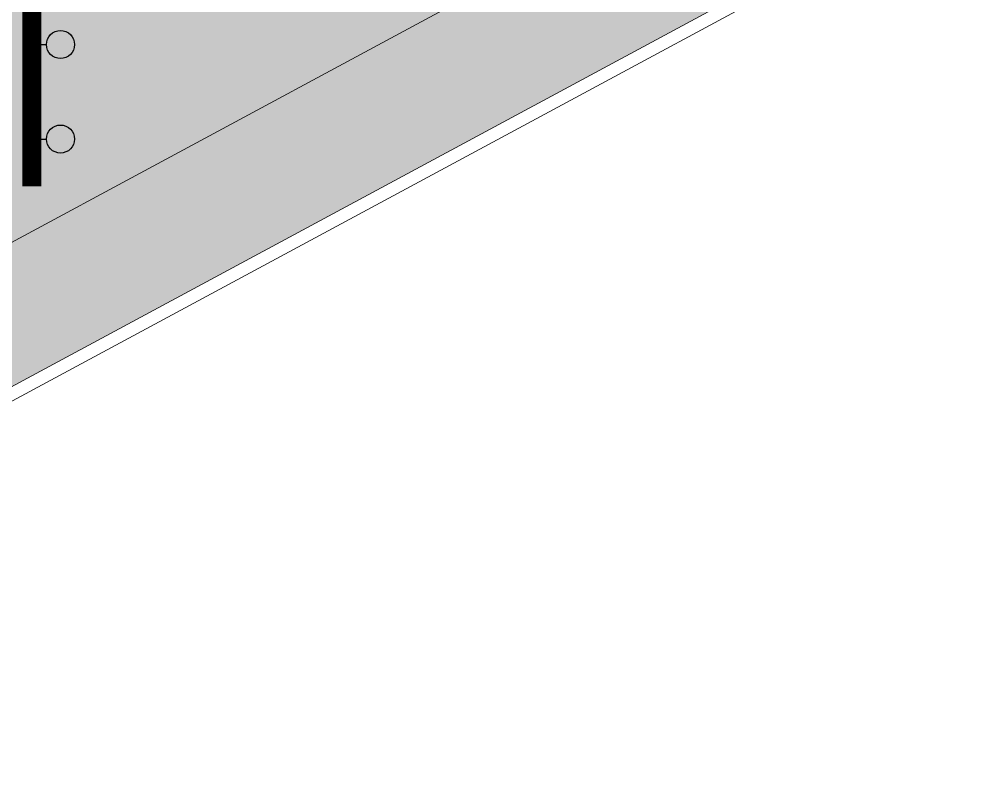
# Model space of a CAD drawing. Header units: metres. Extents: x 349703 to 349913, y 9282546 to 9282694.
# Drawn here: x 349745.56 to 349760.42, y 9282563.97 to 9282576.01 of the extents above; entities that cross this region are included whole.
import ezdxf

# ---------------------------------------------------------------- set-up
doc = ezdxf.new("R2010")
doc.units = ezdxf.units.M
doc.header["$LTSCALE"] = 0.25
for name, color, linetype, lineweight in [('AREA-VERDE', 3, 'CONTINUOUS', 9), ('ARQ-FONDO', 253, 'CONTINUOUS', 9), ('LLORAD-SIMB', 1, 'CONTINUOUS', 25), ('LLORAD-TRAMO', 1, 'CONTINUOUS', 70)]:
    doc.layers.add(name, color=color, linetype=linetype, lineweight=lineweight)

msp = doc.modelspace()

# ---------------------------------------------------------------- hatches: boundary and pattern name
at = {"layer": 'AREA-VERDE', "lineweight": 0, "true_color": 0xc4e4b2, "transparency": 33554687}
h = msp.add_hatch(color=3, dxfattribs=at)
h.dxf.hatch_style = 1
h.paths.add_polyline_path([(349784.097, 9282589.79), (349737.205, 9282589.79, 0.354782), (349731.161, 9282584.633), (349731.161, 9282564.238), (349738.751, 9282566.626), (349745.829, 9282570.439), (349765.763, 9282581.178), (349771.534, 9282584.287)])
h.paths.add_polyline_path([(349774.546, 9282587.79), (349770.657, 9282586.086), (349764.815, 9282582.938), (349744.88, 9282572.2), (349737.97, 9282568.477), (349733.161, 9282566.964), (349733.161, 9282584.432, -0.342532), (349737.232, 9282587.79)], flags=16)
at = {"layer": 'AREA-VERDE', "lineweight": 0, "true_color": 0xc4e4b2, "transparency": 33554610}
h = msp.add_hatch(color=3, dxfattribs=at)
h.dxf.hatch_style = 1
h.paths.add_polyline_path([(349770.657, 9282586.086), (349774.546, 9282587.79), (349737.232, 9282587.79, 0.342532), (349733.161, 9282584.432), (349733.161, 9282566.964), (349737.97, 9282568.477), (349744.88, 9282572.2), (349764.815, 9282582.938)])

# ---------------------------------------------------------------- linework, layer by layer
at = {"layer": 'ARQ-FONDO'}
for points in [[(349730.961, 9282563.966), (349730.997, 9282563.977), (349731.161, 9282564.028), (349738.829, 9282566.441), (349745.924, 9282570.263), (349765.858, 9282581.002), (349771.622, 9282584.107), (349785.052, 9282589.99)], [(349731.161, 9282564.238), (349738.751, 9282566.626), (349745.829, 9282570.439), (349765.763, 9282581.178), (349771.534, 9282584.287), (349784.097, 9282589.79)], [(349733.161, 9282566.964), (349737.97, 9282568.477), (349744.88, 9282572.2), (349764.815, 9282582.938), (349770.657, 9282586.086), (349774.546, 9282587.79)]]:
    msp.add_lwpolyline(points, dxfattribs=at)
at = {"layer": 'LLORAD-SIMB'}
for p, q in [((349745.76, 9282575.604), (349745.99, 9282575.604)), ((349745.76, 9282574.121), (349745.99, 9282574.121))]:
    msp.add_line(p, q, dxfattribs=at)
for centre in [(349746.21, 9282575.604), (349746.21, 9282574.121)]:
    msp.add_circle(centre, 0.22, dxfattribs=at)
at = {"layer": 'LLORAD-TRAMO', "const_width": 0.3}
msp.add_lwpolyline([(349745.76, 9282576.345), (349745.76, 9282576.098), (349745.76, 9282575.851), (349745.76, 9282575.604), (349745.76, 9282575.357), (349745.76, 9282575.11), (349745.76, 9282574.863), (349745.76, 9282574.616), (349745.76, 9282574.368), (349745.76, 9282574.121), (349745.76, 9282573.874), (349745.76, 9282573.627), (349745.76, 9282573.38)], dxfattribs=at)

doc.saveas('drawing.dxf')
